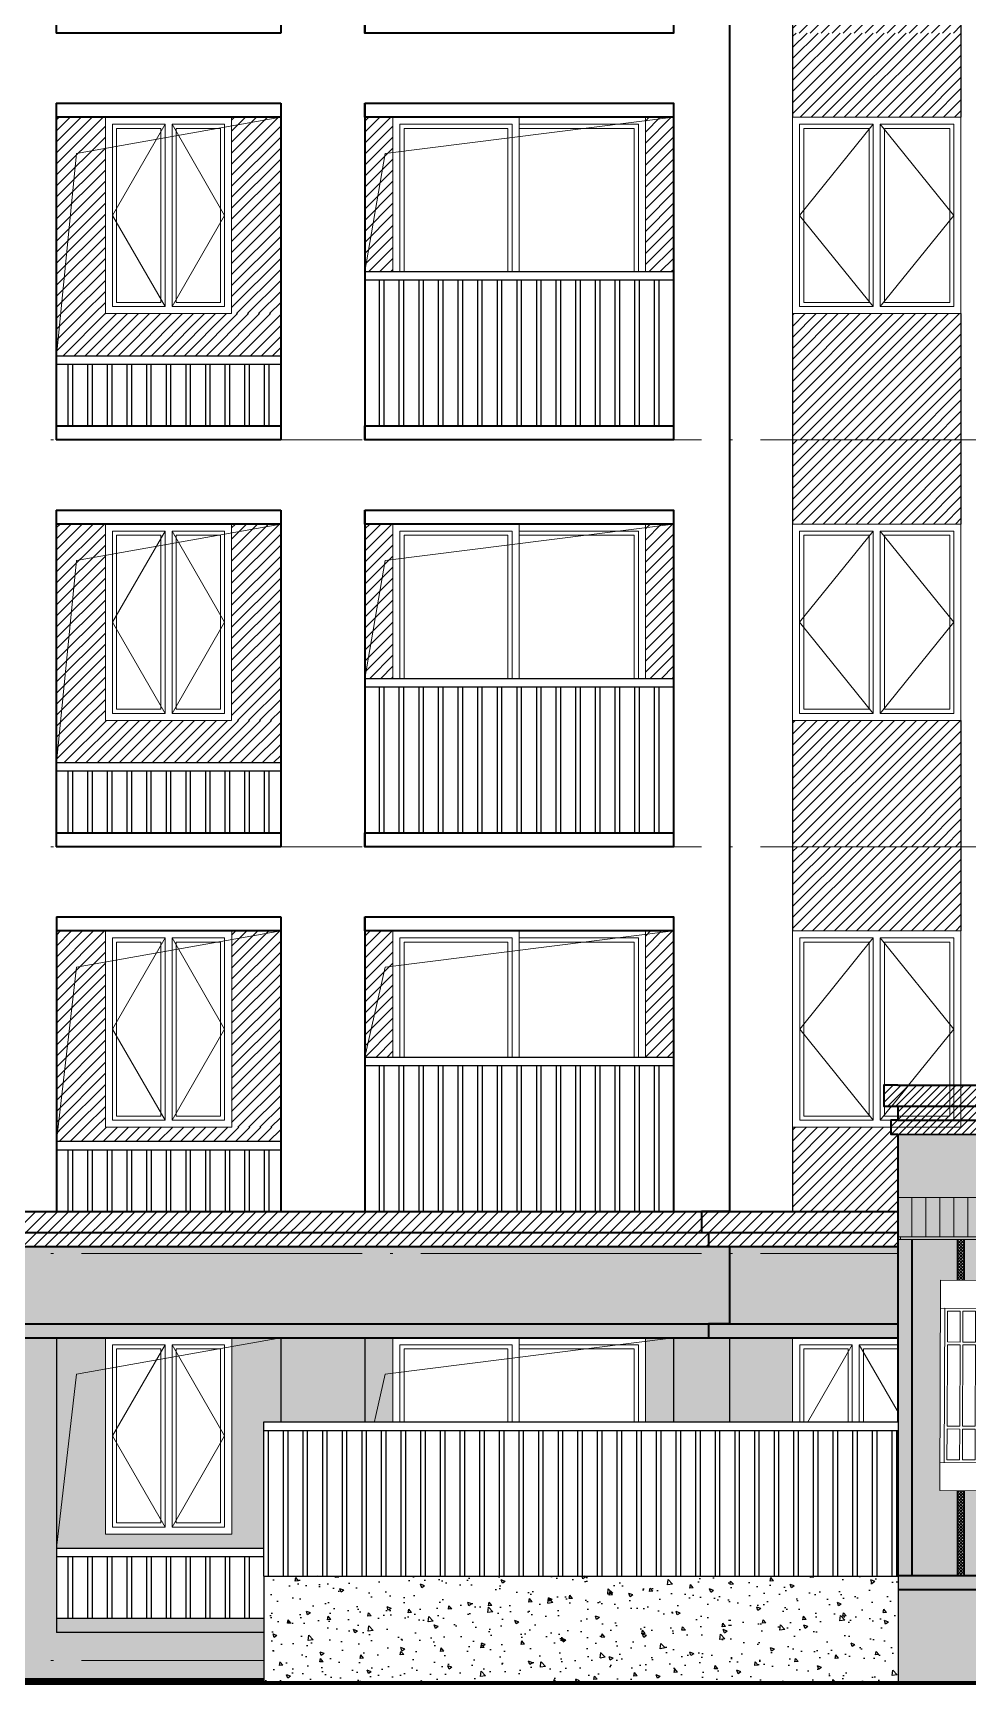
# Model space of a CAD drawing. Extents: x 27938 to 725830, y -209821 to 1628073.
# Drawn here: x 304250 to 310917, y 43165 to 54940 of the extents above; entities that cross this region are included whole.
import ezdxf
from ezdxf.xclip import XClip

# ---------------------------------------------------------------- set-up
doc = ezdxf.new("R2010")
doc.units = 0
doc.header["$LTSCALE"] = 1000
doc.header["$MEASUREMENT"] = 0
doc.header["$XCLIPFRAME"] = 0
doc.linetypes.add('DOTE', pattern=[2.42, 2, -0.2, 0.02, -0.2])
for name, color, linetype in [('3-剖面填充（细）', 250, 'Continuous'), ('5-平立面看线1', 45, 'Continuous'), ('Stair-栏杆', 142, 'Continuous'), ('看线', 251, 'Continuous'), ('立面', 73, 'Continuous')]:
    doc.layers.add(name, color=color, linetype=linetype)
for name, color, linetype, lineweight in [('DOTE', 19, 'DOTE', 9), ('WINDOW', 144, 'Continuous', 15), ('立面-中轮廓线', 213, 'Continuous', 35), ('立面-普通轮廓', 7, 'Continuous', 18), ('立面-洞口示意', 152, 'Continuous', 13), ('立面-窗开启线', 250, 'Continuous', 13)]:
    doc.layers.add(name, color=color, linetype=linetype, lineweight=lineweight)
pattern_1 = [(45, (-276228.246, 5800), (-39.2886205, 39.2886205), [])]
pattern_2 = [(45, (-240667.81, 13864.28), (-39.2886205, 39.2886205), [])]

# ---------------------------------------------------------------- blocks, each defined once
blk = doc.blocks.new('HFHCDSFFDGD')
at = {"layer": '3-剖面填充（细）'}
h = blk.add_hatch(dxfattribs=at)
h.set_pattern_fill('ANSI31', color=256, scale=35)
h.set_pattern_definition([(45, (-274079.86, 7223), (-39.2886205, 39.2886205), [])])
h.paths.add_polyline_path([(275306, 40476), (275306, 41076), (274106, 41076), (274106, 40476)])
h = blk.add_hatch(dxfattribs=at)
h.set_pattern_fill('ANSI31', color=256, scale=35)
h.set_pattern_definition(pattern_1)
h.paths.add_polyline_path([(268856, 39076), (269206, 39076), (269206, 40476), (268856, 40476)])
h = blk.add_hatch(dxfattribs=at)
h.set_pattern_fill('ANSI31', color=256, scale=35)
h.set_pattern_definition([(45, (-274978.28, 5800), (-39.2886205, 39.2886205), [])])
h.paths.add_polyline_path([(270106, 39076), (270456, 39076), (270456, 40476), (270106, 40476)])
h = blk.add_hatch(dxfattribs=at)
h.set_pattern_fill('ANSI31', color=256, scale=35)
h.set_pattern_definition([(45, (-274178.246, 5800), (-39.2886205, 39.2886205), [])])
h.paths.add_polyline_path([(271056, 39376), (271256, 39376), (271256, 40476), (271056, 40476)])
h = blk.add_hatch(dxfattribs=at)
h.set_pattern_fill('ANSI31', color=256, scale=35)
h.set_pattern_definition([(45, (-272178.246, 5800), (-39.2886205, 39.2886205), [])])
h.paths.add_polyline_path([(273056, 39376), (273256, 39376), (273256, 40476), (273056, 40476)])
h = blk.add_hatch(dxfattribs=at)
h.set_pattern_fill('ANSI31', color=256, scale=35)
h.set_pattern_definition(pattern_1)
h.paths.add_polyline_path([(268856, 38776), (270456, 38776), (270456, 39076), (268856, 39076)])
h = blk.add_hatch(dxfattribs=at)
h.set_pattern_fill('ANSI31', color=256, scale=35)
h.set_pattern_definition([(45, (-274079.86, 4923), (-39.2886205, 39.2886205), [])])
h.paths.add_polyline_path([(275306, 38176), (275306, 39076), (274107, 39076), (274106, 38176)])
for p, q in [((274106, 41076), (274106, 40476)), ((275306, 41076), (275306, 40476)), ((274106, 39076), (274106, 38176)), ((275306, 39076), (275306, 38176))]:
    blk.add_line(p, q, dxfattribs=at)
blk = doc.blocks.new('A$C318717E3')
at = {"layer": 'WINDOW'}
for points in [[(50, 1350), (425, 1350), (425, 50), (50, 50)], [(850, 1350), (475, 1350), (475, 50), (850, 50)]]:
    blk.add_lwpolyline(points, close=True, dxfattribs=at)
at = {"layer": 'WINDOW', "color": 250}
for points in [[(80, 1320), (395, 1320), (395, 80), (80, 80)], [(820, 1320), (505, 1320), (505, 80), (820, 80)]]:
    blk.add_lwpolyline(points, close=True, dxfattribs=at)
at = {"layer": '立面-普通轮廓'}
blk.add_lwpolyline([(0, 1400), (900, 1400), (900, 0), (0, 0)], close=True, dxfattribs=at)
at = {"layer": '立面-窗开启线', "color": 251, "ltscale": 0.5, "true_color": 0x636466}
for points in [[(425, 1350), (50, 700), (425, 50)], [(475, 1350), (850, 700), (475, 50)]]:
    blk.add_lwpolyline(points, dxfattribs=at)
blk = doc.blocks.new('A$C2CF43C8D')
at = {"layer": 'WINDOW'}
blk.add_line((900, 2300), (900, 0), dxfattribs=at)
for points in [[(50, 2250), (850, 2250), (850, 50), (50, 50)], [(1750, 2250), (900, 2250), (900, 50), (1750, 50)]]:
    blk.add_lwpolyline(points, close=True, dxfattribs=at)
at = {"layer": 'WINDOW', "color": 250}
blk.add_lwpolyline([(80, 2220), (820, 2220), (820, 80), (80, 80)], close=True, dxfattribs=at)
blk.add_lwpolyline([(900, 80), (1720, 80), (1720, 2220), (900, 2220)], dxfattribs=at)
at = {"layer": '立面-普通轮廓'}
blk.add_lwpolyline([(0, 2300), (1800, 2300), (1800, 0), (0, 0)], close=True, dxfattribs=at)
blk = doc.blocks.new('A$C1B273453')
at = {"layer": 'WINDOW'}
for points in [[(50, 1350), (575, 1350), (575, 50), (50, 50)], [(1150, 1350), (625, 1350), (625, 50), (1150, 50)]]:
    blk.add_lwpolyline(points, close=True, dxfattribs=at)
at = {"layer": 'WINDOW', "color": 250}
for points in [[(80, 1320), (545, 1320), (545, 80), (80, 80)], [(1120, 1320), (655, 1320), (655, 80), (1120, 80)]]:
    blk.add_lwpolyline(points, close=True, dxfattribs=at)
at = {"layer": '立面-普通轮廓'}
blk.add_lwpolyline([(1200, 1400), (0, 1400), (0, 0), (1200, 0)], close=True, dxfattribs=at)
at = {"layer": '立面-窗开启线', "color": 251, "ltscale": 0.5, "true_color": 0x636466}
for points in [[(575, 1350), (50, 700), (575, 50)], [(625, 1350), (1150, 700), (625, 50)]]:
    blk.add_lwpolyline(points, dxfattribs=at)
blk = doc.blocks.new('HFGHFHFHF')
at = {"layer": 'Stair-栏杆'}
for p, q in [((271056, 39376), (273256, 39376)), ((271056, 39316), (273256, 39316)), ((268856, 38776), (270456, 38776)), ((268856, 38716), (270456, 38716))]:
    blk.add_line(p, q, dxfattribs=at)
for points in [[(271161, 38276), (271161, 39316)], [(271191, 39316), (271191, 38276)], [(271301, 38276), (271301, 39316)], [(271331, 39316), (271331, 38276)], [(271441, 39316), (271441, 38276)], [(271471, 39316), (271471, 38276)], [(271581, 38276), (271581, 39316)], [(271611, 39316), (271611, 38276)], [(271721, 38276), (271721, 39316)], [(271751, 39316), (271751, 38276)], [(271861, 38276), (271861, 39316)], [(271891, 39316), (271891, 38276)], [(272001, 38276), (272001, 39316)], [(272031, 39316), (272031, 38276)], [(272141, 38276), (272141, 39316)], [(272171, 39316), (272171, 38276)], [(272281, 38276), (272281, 39316)], [(272311, 39316), (272311, 38276)], [(272421, 38276), (272421, 39316)], [(272451, 39316), (272451, 38276)], [(272561, 38276), (272561, 39316)], [(272591, 39316), (272591, 38276)], [(272701, 38276), (272701, 39316)], [(272731, 39316), (272731, 38276)], [(272841, 38276), (272841, 39316)], [(272871, 39316), (272871, 38276)], [(272981, 38276), (272981, 39316)], [(273011, 39316), (273011, 38276)], [(273121, 38276), (273121, 39316)], [(273151, 39316), (273151, 38276)], [(268941, 38276), (268941, 38716)], [(268971, 38716), (268971, 38276)], [(269081, 38276), (269081, 38716)], [(269111, 38716), (269111, 38276)], [(269221, 38276), (269221, 38716)], [(269251, 38716), (269251, 38276)], [(269361, 38276), (269361, 38716)], [(269391, 38716), (269391, 38276)], [(269501, 38276), (269501, 38716)], [(269531, 38716), (269531, 38276)], [(269641, 38276), (269641, 38716)], [(269671, 38716), (269671, 38276)], [(269781, 38276), (269781, 38716)], [(269811, 38716), (269811, 38276)], [(269921, 38276), (269921, 38716)], [(269951, 38716), (269951, 38276)], [(270061, 38276), (270061, 38716)], [(270091, 38716), (270091, 38276)], [(270201, 38276), (270201, 38716)], [(270231, 38716), (270231, 38276)], [(270341, 38276), (270341, 38716)], [(270371, 38716), (270371, 38276)]]:
    blk.add_lwpolyline(points, dxfattribs=at)
at = {"layer": '立面-中轮廓线'}
for p, q in [((273656, 41076), (273656, 38176)), ((268856, 40576), (268856, 38176)), ((270456, 40576), (270456, 38176)), ((271056, 40576), (271056, 38176)), ((273256, 40576), (273256, 38176))]:
    blk.add_line(p, q, dxfattribs=at)
for points in [[(268856, 40576), (270456, 40576)], [(270456, 40476), (268856, 40476)], [(268856, 38276), (270456, 38276)], [(270456, 38176), (268856, 38176)]]:
    blk.add_lwpolyline(points, dxfattribs=at)
for points in [[(271056, 40576), (273256, 40576), (273256, 40476), (271056, 40476)], [(271056, 38276), (273256, 38276), (273256, 38176), (271056, 38176)]]:
    blk.add_lwpolyline(points, close=True, dxfattribs=at)
for name, p in [('A$C318717E3', (269206, 39076)), ('A$C1B273453', (274106, 39076))]:
    blk.add_blockref(name, p)
ref = blk.add_blockref('A$C2CF43C8D', (271256, 38176))
XClip(ref).set_block_clipping_path([(0, 1199.9999183439), (1800.0002853817, 2300.0000000003)])
blk = doc.blocks.new('VXVXVDXVXD')
blk.add_wipeout([(105081, 218660), (104781, 218659), (104782, 217159), (105082, 217160)])
at = {"layer": 'WINDOW', "color": 4}
for p, q in [((105081, 218460), (104781, 218459)), ((104921, 218439), (104921, 218219)), ((104941, 218439), (104941, 218219)), ((104921, 218219), (104831, 218219)), ((104921, 218199), (104831, 218199)), ((104921, 218199), (104922, 217619)), ((105031, 218220), (104941, 218219)), ((104941, 218199), (104942, 217619)), ((105031, 218200), (104941, 218199)), ((104922, 217599), (104832, 217599)), ((104922, 217379), (104922, 217599)), ((104942, 217379), (104942, 217599)), ((105032, 217600), (104942, 217599)), ((105082, 217360), (104782, 217359))]:
    blk.add_line(p, q, dxfattribs=at)
for points in [[(105081, 218660), (104781, 218659), (104782, 217159), (105082, 217160)], [(105051, 218460), (104811, 218459), (104812, 217359), (105052, 217360)]]:
    blk.add_lwpolyline(points, close=True, dxfattribs=at)
for points in [[(104921, 218439), (104831, 218439), (104831, 218219)], [(105031, 218220), (105031, 218440), (104941, 218439)], [(104831, 218199), (104832, 217619), (104922, 217619)], [(104942, 217619), (105032, 217620), (105031, 218200)], [(104922, 217379), (104832, 217379), (104832, 217599)], [(105032, 217600), (105032, 217380), (104942, 217379)]]:
    blk.add_lwpolyline(points, dxfattribs=at)
blk = doc.blocks.new('FGFGF')
at = {"layer": '3-剖面填充（细）'}
h = blk.add_hatch(dxfattribs=at)
h.set_pattern_fill('ANSI31', color=256, scale=25)
h.set_pattern_definition([(45, (-554134.312, -735132.743), (-28.0633004, 28.0633004), [])])
h.paths.add_polyline_path([(229182, 20610), (229182, 20960), (225583, 20960), (225583, 20810), (225684, 20810), (225683, 20710), (225634, 20710), (225633, 20610)])
at = {"layer": '3-剖面填充（细）', "true_color": 0x636466}
h = blk.add_hatch(dxfattribs=at)
h.set_pattern_fill('CROSS', color=251, scale=30)
h.set_pattern_definition([(0, (204147.57, -129128.1), (47.625, 47.625), [23.8125, -71.4375]), (90, (204159.474, -129140.006), (-47.625, 47.625), [23.8125, -71.4375])])
h.paths.add_polyline_path([(229182, 20159), (229182, 20609), (225683, 20610), (225683, 17463), (225584, 17463), (225583, 17363), (225634, 17363), (225634, 16863), (225634, 16863), (225634, 16710), (226682, 16710), (226682, 19910), (226582, 19910), (226582, 19960), (226632, 19960), (226632, 20110), (226582, 20110), (226582, 20160), (226682, 20160), (226682, 20160)])
at = {"layer": '3-剖面填充（细）'}
h = blk.add_hatch(dxfattribs=at)
h.set_pattern_fill('ANSI37', color=256, scale=10)
h.set_pattern_definition([(45, (204146.888, -129128.1), (-11.2253202, 11.2253202), []), (135, (204146.888, -129128.1), (-11.2253202, -11.2253202), [])])
h.paths.add_polyline_path([(226108, 17463), (226158, 17463), (226158, 19858), (226108, 19858)])
at = {"layer": '立面'}
for p, q in [((226108, 17463), (226108, 19858)), ((226158, 17463), (226158, 19858))]:
    blk.add_line(p, q, dxfattribs=at)
at = {"layer": '立面-中轮廓线', "color": 2}
for p, q in [((225684, 20960), (229182, 20959)), ((225684, 20810), (229182, 20809)), ((225683, 20610), (225684, 17463)), ((225684, 20710), (229182, 20709)), ((225684, 20610), (229182, 20609)), ((225783, 19860), (225784, 17463)), ((226582, 17463), (225684, 17463)), ((226632, 17363), (225634, 17363))]:
    blk.add_line(p, q, dxfattribs=at)
for points in [[(225683, 20960), (225583, 20960), (225583, 20810), (225683, 20810), (225683, 20710), (225633, 20710), (225633, 20610), (225683, 20610)], [(225684, 16710), (225634, 16710), (225634, 16861), (225634, 16863), (225634, 17363), (225583, 17363), (225583, 17463), (225684, 17463)]]:
    blk.add_lwpolyline(points, dxfattribs=at)
at = {"layer": '立面-普通轮廓', "color": 252, "true_color": 0x939598}
for p, q in [((225683, 20160), (225683, 20160)), ((226582, 20160), (225683, 20160)), ((225683, 19880), (225683, 20160)), ((225783, 19880), (225783, 20160)), ((225883, 19880), (225883, 20160)), ((225983, 19880), (225983, 20160)), ((226083, 19880), (226083, 20160)), ((226183, 19880), (226183, 20160)), ((226582, 19880), (225683, 19880)), ((226582, 19860), (225683, 19860)), ((225703, 19880), (225703, 19860))]:
    blk.add_line(p, q, dxfattribs=at)
at = {"layer": '立面-普通轮廓', "color": 2}
for points in [[(229182, 20959), (225583, 20960), (225583, 20810), (225683, 20810), (225684, 20710), (225633, 20710), (225633, 20610), (229182, 20609)], [(229182, 20609), (225683, 20610), (225683, 17463), (225583, 17463), (225583, 17363), (225634, 17363), (225634, 16863), (225634, 16863), (225634, 16710), (226682, 16710), (226682, 19910)]]:
    blk.add_lwpolyline(points, dxfattribs=at)
at = {"xscale": -1, "rotation": 359.8613127106073}
blk.add_blockref('VXVXVDXVXD', (330539, -199343), dxfattribs=at)
blk = doc.blocks.new('GDGDGRDSQ')
blk.add_wipeout([(225583, 27776), (225583, 27626), (225683, 27626), (225683, 27526), (225633, 27526), (225633, 27426), (225683, 27426), (225684, 24279), (225583, 24279), (225583, 24179), (225633, 24179), (225634, 23526), (232730, 23526), (232730, 24179), (232781, 24179), (232781, 24279), (232681, 24279), (232681, 27426), (232731, 27426), (232731, 27526), (232680, 27526), (232681, 27626), (232781, 27626), (232781, 27776)])
blk.add_lwpolyline([(225583, 27776), (225583, 27626), (225683, 27626), (225683, 27526), (225633, 27526), (225633, 27426), (225683, 27426), (225684, 24279), (225583, 24279), (225583, 24179), (225633, 24179), (225634, 23526), (232730, 23526), (232730, 24179), (232781, 24179), (232781, 24279), (232681, 24279), (232681, 27426), (232731, 27426), (232731, 27526), (232680, 27526), (232681, 27626), (232781, 27626), (232781, 27776)], close=True)
blk = doc.blocks.new('VDVDX')
blk.add_blockref('GDGDGRDSQ', (0, 0))
blk.add_blockref('FGFGF', (0, 6815.953517))
blk = doc.blocks.new('GFBFGBFG')
blk.add_wipeout([(293137, 39734), (288614, 39734), (288614, 39674), (288627, 39674), (288627, 38634), (288615, 38634), (288615, 37884), (293137, 37884)])
at = {"layer": '3-剖面填充（细）'}
h = blk.add_hatch(dxfattribs=at)
h.set_pattern_fill('混凝土', color=251, scale=40)
h.set_pattern_definition([(50, (0, 1730.3), (286.90407, -25.10085), [30, -330]), (355, (0, 1730.3), (-55.50053, 300.87685), [24, -264]), (100.4514, (23.9, 1728.2), (231.40375, 275.77582), [25.49608, -280.45684]), (46.1842, (0, 1810.3), (426.8964, -66.2076), [45, -495]), (96.6356, (35.57, 1804.8), (373.8651, 389.64715), [38.2441, -420.6852]), (351.1842, (0, 1810.3), (373.8648, 389.64744), [36, -396]), (21, (40, 1790.3), (238.76282, -161.04756), [30, -330]), (326, (40, 1790.3), (97.32613, 290.06002), [24, -264]), (71.4514, (59.9, 1776.88), (336.08905, 129.0122), [25.49608, -280.45684]), (37.5, (0, 1730.3), (4.863942, 133.15754), [0, -260.8, 0, -268, 0, -265]), (7.5, (0, 1730.3), (105.227815, 157.764685), [0, -152.8, 0, -254.8, 0, -101]), (327.5, (-89.2, 1730.3), (213.528974, -9.02195), [0, -100, 0, -312, 0, -414]), (317.5, (-129.2, 1730.3), (233.27447, 40.04199), [0, -130, 0, -207.2, 0, -294])])
h.paths.add_polyline_path([(293137, 38634), (288615, 38634), (288615, 37884), (293137, 37884)])
at = {"layer": 'Stair-栏杆'}
for p, q in [((288614, 39734), (288614, 39674)), ((293137, 39734), (288614, 39734)), ((293137, 39674), (288614, 39674))]:
    blk.add_line(p, q, dxfattribs=at)
for points in [[(293137, 38634), (293137, 39734)], [(288627, 39674), (288627, 38634)], [(288657, 38634), (288657, 39674)], [(288767, 39674), (288767, 38634)], [(288797, 38634), (288797, 39674)], [(288907, 39674), (288907, 38634)], [(288937, 38634), (288937, 39674)], [(289047, 39674), (289047, 38634)], [(289077, 38634), (289077, 39674)], [(289187, 39674), (289187, 38634)], [(289217, 38634), (289217, 39674)], [(289327, 39674), (289327, 38634)], [(289357, 38634), (289357, 39674)], [(289467, 39674), (289467, 38634)], [(289497, 38634), (289497, 39674)], [(289607, 39674), (289607, 38634)], [(289637, 38634), (289637, 39674)], [(289747, 39674), (289747, 38634)], [(289777, 38634), (289777, 39674)], [(289887, 39674), (289887, 38634)], [(289917, 38634), (289917, 39674)], [(290027, 39674), (290027, 38634)], [(290057, 38634), (290057, 39674)], [(290167, 39674), (290167, 38634)], [(290197, 38634), (290197, 39674)], [(290307, 39674), (290307, 38634)], [(290337, 38634), (290337, 39674)], [(290447, 39674), (290447, 38634)], [(290477, 38634), (290477, 39674)], [(290587, 39674), (290587, 38634)], [(290617, 38634), (290617, 39674)], [(290727, 39674), (290727, 38634)], [(290757, 38634), (290757, 39674)], [(290867, 39674), (290867, 38634)], [(290897, 38634), (290897, 39674)], [(291007, 39674), (291007, 38634)], [(291037, 38634), (291037, 39674)], [(291147, 39674), (291147, 38634)], [(291177, 38634), (291177, 39674)], [(291287, 39674), (291287, 38634)], [(291317, 38634), (291317, 39674)], [(291427, 39674), (291427, 38634)], [(291457, 38634), (291457, 39674)], [(291567, 39674), (291567, 38634)], [(291597, 38634), (291597, 39674)], [(291707, 39674), (291707, 38634)], [(291737, 38634), (291737, 39674)], [(291847, 39674), (291847, 38634)], [(291877, 38634), (291877, 39674)], [(291987, 39674), (291987, 38634)], [(292017, 38634), (292017, 39674)], [(292127, 39674), (292127, 38634)], [(292157, 38634), (292157, 39674)], [(292267, 39674), (292267, 38634)], [(292297, 38634), (292297, 39674)], [(292407, 39674), (292407, 38634)], [(292437, 38634), (292437, 39674)], [(292547, 39674), (292547, 38634)], [(292577, 38634), (292577, 39674)], [(292687, 39674), (292687, 38634)], [(292717, 38634), (292717, 39674)], [(292827, 39674), (292827, 38634)], [(292857, 38634), (292857, 39674)], [(292967, 39674), (292967, 38634)], [(292997, 38634), (292997, 39674)], [(293107, 39674), (293107, 38634)]]:
    blk.add_lwpolyline(points, dxfattribs=at)
at = {"layer": '看线', "color": 32}
for p, q in [((288615, 38634), (288615, 37884)), ((293137, 38634), (288615, 38634)), ((293137, 38634), (293137, 37884)), ((293137, 37884), (288615, 37884))]:
    blk.add_line(p, q, dxfattribs=at)

msp = doc.modelspace()

# ---------------------------------------------------------------- hatches: boundary and pattern name
at = {"layer": '3-剖面填充（细）'}
h = msp.add_hatch(dxfattribs=at)
h.set_pattern_fill('ANSI31', color=256, scale=35)
h.set_pattern_definition([(45, (-238519.42, 15287.28), (-39.2886205, 39.2886205), [])])
h.paths.add_polyline_path([(310866.6, 48540.3), (310866.6, 49140.3), (309666.7, 49140.3), (309666.2, 48540.3)])
h = msp.add_hatch(dxfattribs=at)
h.set_pattern_fill('ANSI31', color=256, scale=35)
h.set_pattern_definition(pattern_2)
h.paths.add_polyline_path([(304416.6, 47140.3), (304766.6, 47140.3), (304766.6, 48540.3), (304416.6, 48540.3)])
h = msp.add_hatch(dxfattribs=at)
h.set_pattern_fill('ANSI31', color=256, scale=35)
h.set_pattern_definition([(45, (-239417.84, 13864.28), (-39.2886205, 39.2886205), [])])
h.paths.add_polyline_path([(305666.6, 47140.3), (306016.5, 47140.3), (306016.5, 48540.3), (305666.6, 48540.3)])
h = msp.add_hatch(dxfattribs=at)
h.set_pattern_fill('ANSI31', color=256, scale=35)
h.set_pattern_definition([(45, (-238617.81, 13864.28), (-39.2886205, 39.2886205), [])])
h.paths.add_polyline_path([(306616.6, 47640.3), (306816.6, 47640.3), (306816.6, 48540.3), (306616.6, 48540.3)])
h = msp.add_hatch(dxfattribs=at)
h.set_pattern_fill('ANSI31', color=256, scale=35)
h.set_pattern_definition([(45, (-236617.81, 13864.28), (-39.2886205, 39.2886205), [])])
h.paths.add_polyline_path([(308616.6, 47640.3), (308816.6, 47640.3), (308816.6, 48540.3), (308616.6, 48540.3)])
h = msp.add_hatch(dxfattribs=at)
h.set_pattern_fill('ANSI31', color=256, scale=35)
h.set_pattern_definition(pattern_2)
h.paths.add_polyline_path([(304416.6, 47040.3), (306016.6, 47040.3), (306016.6, 47140.3), (304416.6, 47140.3)])
h = msp.add_hatch(dxfattribs=at)
h.set_pattern_fill('ANSI31', color=256, scale=35)
h.set_pattern_definition([(45, (-238519.42, 12987.28), (-39.2886205, 39.2886205), [])])
h.paths.add_polyline_path([(309666.4, 46540.3), (310566.6, 46540.3), (310566.6, 47140.3), (309667, 47140.3)])
h = msp.add_hatch(dxfattribs=at)
h.set_pattern_fill('ANSI31', color=256, scale=35)
h.set_pattern_definition([(45, (-149299.965, 1964.28), (-39.2886205, 39.2886205), [])])
h.paths.add_polyline_path([(299516.5, 46290.3), (299516.5, 46540.3), (310916.5, 46540.3), (310916.5, 46290.3)])
h = msp.add_hatch(dxfattribs=at)
h.set_pattern_fill('混凝土', color=251, scale=40)
h.set_pattern_definition([(50, (35560.44, 33804.64), (286.90407, -25.10085), [30, -330]), (355, (35560.44, 33804.64), (-55.50053, 300.87685), [24, -264]), (100.4514, (35584.35, 33802.55), (231.40375, 275.77582), [25.49608, -280.45684]), (46.1842, (35560.44, 33884.64), (426.8964, -66.2076), [45, -495]), (96.6356, (35596, 33879.1), (373.8651, 389.64715), [38.2441, -420.6852]), (351.1842, (35560.44, 33884.64), (373.8648, 389.64744), [36, -396]), (21, (35600.44, 33864.64), (238.76282, -161.04756), [30, -330]), (326, (35600.44, 33864.64), (97.32613, 290.06002), [24, -264]), (71.4514, (35620.34, 33851.22), (336.08905, 129.0122), [25.49608, -280.45684]), (37.5, (35560.44, 33804.64), (4.863942, 133.15754), [0, -260.8, 0, -268, 0, -265]), (7.5, (35560.44, 33804.64), (105.227815, 157.764685), [0, -152.8, 0, -254.8, 0, -101]), (327.5, (35471.24, 33804.64), (213.528974, -9.02195), [0, -100, 0, -312, 0, -414]), (317.5, (35431.24, 33804.64), (233.27447, 40.04199), [0, -130, 0, -207.2, 0, -294])])
h.paths.add_polyline_path([(309666.5, 45640.3), (310566.5, 45640.3), (310566.5, 44240.3), (309666.5, 44240.3)], flags=16)
h.paths.add_polyline_path([(306616.7, 44740.3), (308816.7, 44740.3), (308816.5, 43640.3), (306616.5, 43640.3)], flags=16)
h.paths.add_polyline_path([(306816.5, 45640.3), (308616.5, 45640.3), (308616.7, 44740.3), (306816.7, 44740.3)], flags=16)
h.paths.add_polyline_path([(304416.5, 44140.3), (306016.5, 44140.3), (306016.5, 43640.3), (304416.5, 43640.3)], flags=16)
h.paths.add_polyline_path([(304766.5, 45640.3), (305666.5, 45640.3), (305666.5, 44240.3), (304766.5, 44240.3)], flags=16)
h.paths.add_polyline_path([(301866.6, 44140.3), (303766.6, 44140.3), (303766.6, 43640.3), (301866.6, 43640.3)], flags=16)
h.paths.add_polyline_path([(302066.6, 45640.3), (303566.6, 45640.3), (303566.6, 44240.3), (302066.6, 44240.3)], flags=16)
h.paths.add_polyline_path([(300016.6, 45640.3), (300916.6, 45640.3), (300916.6, 44240.3), (300016.6, 44240.3)], flags=16)
h.paths.add_polyline_path([(316766.5, 45640.3), (315866.5, 45640.3), (315866.5, 44240.3), (316766.5, 44240.3)], flags=16)
h.paths.add_polyline_path([(319816.7, 44740.3), (317616.7, 44740.3), (317616.5, 43640.3), (319816.5, 43640.3)], flags=16)
h.paths.add_polyline_path([(319616.5, 45640.3), (317816.5, 45640.3), (317816.7, 44740.3), (319616.7, 44740.3)], flags=16)
h.paths.add_polyline_path([(322016.5, 44140.3), (320416.5, 44140.3), (320416.5, 43640.3), (322016.5, 43640.3)], flags=16)
h.paths.add_polyline_path([(321666.5, 45640.3), (320766.5, 45640.3), (320766.5, 44240.3), (321666.5, 44240.3)], flags=16)
h.paths.add_polyline_path([(324566.5, 44140.3), (322666.5, 44140.3), (322666.5, 43640.3), (324566.5, 43640.3)], flags=16)
h.paths.add_polyline_path([(324366.5, 45640.3), (322866.5, 45640.3), (322866.5, 44240.3), (324366.5, 44240.3)], flags=16)
h.paths.add_polyline_path([(326416.4, 45640.3), (325516.4, 45640.3), (325516.4, 44240.3), (326416.4, 44240.3)], flags=16)
h.paths.add_polyline_path([(327016.5, 46290.3), (327016.5, 45740.3), (327166.5, 45740.3), (327166.5, 45640.3), (327016.5, 45640.3), (327016.5, 43940.3), (327166.5, 43940.3), (327166.5, 43840.3), (327016.5, 43840.3), (327016.5, 43190.3), (315516.5, 43190.3), (315516.5, 46290.3)])
h.paths.add_polyline_path([(289366.6, 45640.3), (288466.6, 45640.3), (288466.6, 44240.3), (289366.6, 44240.3)], flags=16)
h.paths.add_polyline_path([(292416.6, 44740.3), (290216.6, 44740.3), (290216.6, 43640.3), (292416.6, 43640.3)], flags=16)
h.paths.add_polyline_path([(292216.6, 45640.3), (290416.6, 45640.3), (290416.6, 44740.3), (292216.6, 44740.3)], flags=16)
h.paths.add_polyline_path([(294616.5, 44140.3), (293016.6, 44140.3), (293016.6, 43640.3), (294616.5, 43640.3)], flags=16)
h.paths.add_polyline_path([(294266.6, 45640.3), (293366.6, 45640.3), (293366.6, 44240.3), (294266.6, 44240.3)], flags=16)
h.paths.add_polyline_path([(297166.5, 44140.3), (295266.5, 44140.3), (295266.5, 43640.3), (297166.5, 43640.3)], flags=16)
h.paths.add_polyline_path([(296966.5, 45640.3), (295466.5, 45640.3), (295466.5, 44240.3), (296966.5, 44240.3)], flags=16)
h.paths.add_polyline_path([(299016.4, 45640.3), (298116.4, 45640.3), (298116.4, 44240.3), (299016.4, 44240.3)], flags=16)
h.paths.add_polyline_path([(282266.6, 45640.3), (283166.6, 45640.3), (283166.6, 44240.3), (282266.6, 44240.3)], flags=16)
h.paths.add_polyline_path([(279216.6, 44740.3), (281416.6, 44740.3), (281416.6, 43640.3), (279216.6, 43640.3)], flags=16)
h.paths.add_polyline_path([(279416.6, 45640.3), (281216.6, 45640.3), (281216.6, 44740.3), (279416.6, 44740.3)], flags=16)
h.paths.add_polyline_path([(277016.6, 44140.3), (278616.6, 44140.3), (278616.6, 43640.3), (277016.6, 43640.3)], flags=16)
h.paths.add_polyline_path([(277366.6, 45640.3), (278266.6, 45640.3), (278266.6, 44240.3), (277366.6, 44240.3)], flags=16)
h.paths.add_polyline_path([(274466.6, 44140.3), (276366.6, 44140.3), (276366.6, 43640.3), (274466.6, 43640.3)], flags=16)
h.paths.add_polyline_path([(274666.6, 45640.3), (276166.6, 45640.3), (276166.6, 44240.3), (274666.6, 44240.3)], flags=16)
h.paths.add_polyline_path([(272616.7, 45640.3), (273516.7, 45640.3), (273516.7, 44240.3), (272616.7, 44240.3)], flags=16)
h.paths.add_polyline_path([(288116.6, 46290.3), (310916.7, 46290.3), (310916.7, 43190.3), (288116.6, 43190.3)])
h.paths.add_polyline_path([(272016.6, 46290.3), (272016.6, 45740.3), (271866.6, 45740.3), (271866.6, 45640.3), (272016.6, 45640.3), (272016.6, 43940.3), (271866.6, 43940.3), (271866.6, 43840.3), (272016.6, 43840.3), (272016.6, 43190.3), (283516.6, 43190.3), (283516.6, 46290.3)])

# ---------------------------------------------------------------- linework, layer by layer
for p, q in [((309666.6, 49140.3), (309666.6, 48540.3)), ((310866.6, 49140.3), (310866.6, 48540.3)), ((309666.6, 47140.3), (309666.6, 46540.3)), ((310566.6, 47140.3), (310566.6, 46540.3))]:
    msp.add_line(p, q, dxfattribs=at)
at = {"layer": '5-平立面看线1', "color": 1, "ltscale": 0.8, "const_width": 50}
msp.add_lwpolyline([(328516.6, 43190.3), (270716.6, 43190.3)], dxfattribs=at)
at = {"layer": 'DOTE', "linetype": 'DOTE'}
for p, q in [((270716.6, 52040.3), (328516.6, 52040.3)), ((270716.6, 49140.3), (328516.6, 49140.3)), ((270716.6, 46240.3), (328516.6, 46240.3)), ((270716.6, 43340.3), (328516.6, 43340.3))]:
    msp.add_line(p, q, dxfattribs=at)
at = {"layer": 'Stair-栏杆'}
for p, q in [((306616.7, 47640.3), (308816.7, 47640.3)), ((306616.7, 47580.3), (308816.7, 47580.3)), ((304416.7, 47040.3), (306016.7, 47040.3)), ((304416.7, 46980.3), (306016.7, 46980.3)), ((306616.7, 44740.3), (308816.7, 44740.3)), ((306616.7, 44680.3), (308816.7, 44680.3)), ((304416.7, 44140.3), (306016.7, 44140.3)), ((304416.7, 44080.3), (306016.7, 44080.3))]:
    msp.add_line(p, q, dxfattribs=at)
for points in [[(306721.7, 46540.3), (306721.7, 47580.3)], [(306751.7, 47580.3), (306751.7, 46540.3)], [(306861.7, 46540.3), (306861.7, 47580.3)], [(306891.7, 47580.3), (306891.7, 46540.3)], [(307001.7, 47580.3), (307001.7, 46540.3)], [(307031.7, 47580.3), (307031.7, 46540.3)], [(307141.7, 46540.3), (307141.7, 47580.3)], [(307171.7, 47580.3), (307171.7, 46540.3)], [(307281.7, 46540.3), (307281.7, 47580.3)], [(307311.7, 47580.3), (307311.7, 46540.3)], [(307421.7, 46540.3), (307421.7, 47580.3)], [(307451.7, 47580.3), (307451.7, 46540.3)], [(307561.7, 46540.3), (307561.7, 47580.3)], [(307591.7, 47580.3), (307591.7, 46540.3)], [(307701.7, 46540.3), (307701.7, 47580.3)], [(307731.7, 47580.3), (307731.7, 46540.3)], [(307841.7, 46540.3), (307841.7, 47580.3)], [(307871.7, 47580.3), (307871.7, 46540.3)], [(307981.7, 46540.3), (307981.7, 47580.3)], [(308011.7, 47580.3), (308011.7, 46540.3)], [(308121.7, 46540.3), (308121.7, 47580.3)], [(308151.7, 47580.3), (308151.7, 46540.3)], [(308261.7, 46540.3), (308261.7, 47580.3)], [(308291.7, 47580.3), (308291.7, 46540.3)], [(308401.7, 46540.3), (308401.7, 47580.3)], [(308431.7, 47580.3), (308431.7, 46540.3)], [(308541.7, 46540.3), (308541.7, 47580.3)], [(308571.7, 47580.3), (308571.7, 46540.3)], [(308681.7, 46540.3), (308681.7, 47580.3)], [(308711.7, 47580.3), (308711.7, 46540.3)], [(304501.7, 46540.3), (304501.7, 46980.3)], [(304531.7, 46980.3), (304531.7, 46540.3)], [(304641.7, 46540.3), (304641.7, 46980.3)], [(304671.7, 46980.3), (304671.7, 46540.3)], [(304781.7, 46540.3), (304781.7, 46980.3)], [(304811.7, 46980.3), (304811.7, 46540.3)], [(304921.7, 46540.3), (304921.7, 46980.3)], [(304951.7, 46980.3), (304951.7, 46540.3)], [(305061.7, 46540.3), (305061.7, 46980.3)], [(305091.7, 46980.3), (305091.7, 46540.3)], [(305201.7, 46540.3), (305201.7, 46980.3)], [(305231.7, 46980.3), (305231.7, 46540.3)], [(305341.7, 46540.3), (305341.7, 46980.3)], [(305371.7, 46980.3), (305371.7, 46540.3)], [(305481.7, 46540.3), (305481.7, 46980.3)], [(305511.7, 46980.3), (305511.7, 46540.3)], [(305621.7, 46540.3), (305621.7, 46980.3)], [(305651.7, 46980.3), (305651.7, 46540.3)], [(305761.7, 46540.3), (305761.7, 46980.3)], [(305791.7, 46980.3), (305791.7, 46540.3)], [(305901.7, 46540.3), (305901.7, 46980.3)], [(305931.7, 46980.3), (305931.7, 46540.3)], [(306721.7, 43640.3), (306721.7, 44680.3)], [(306751.7, 44680.3), (306751.7, 43640.3)], [(306861.7, 43640.3), (306861.7, 44680.3)], [(306891.7, 44680.3), (306891.7, 43640.3)], [(307001.7, 44680.3), (307001.7, 43640.3)], [(307031.7, 44680.3), (307031.7, 43640.3)], [(307141.7, 43640.3), (307141.7, 44680.3)], [(307171.7, 44680.3), (307171.7, 43640.3)], [(307281.7, 43640.3), (307281.7, 44680.3)], [(307311.7, 44680.3), (307311.7, 43640.3)], [(307421.7, 43640.3), (307421.7, 44680.3)], [(307451.7, 44680.3), (307451.7, 43640.3)], [(307561.7, 43640.3), (307561.7, 44680.3)], [(307591.7, 44680.3), (307591.7, 43640.3)], [(307701.7, 43640.3), (307701.7, 44680.3)], [(307731.7, 44680.3), (307731.7, 43640.3)], [(307841.7, 43640.3), (307841.7, 44680.3)], [(307871.7, 44680.3), (307871.7, 43640.3)], [(307981.7, 43640.3), (307981.7, 44680.3)], [(308011.7, 44680.3), (308011.7, 43640.3)], [(308121.7, 43640.3), (308121.7, 44680.3)], [(308151.7, 44680.3), (308151.7, 43640.3)], [(308261.7, 43640.3), (308261.7, 44680.3)], [(308291.7, 44680.3), (308291.7, 43640.3)], [(308401.7, 43640.3), (308401.7, 44680.3)], [(308431.7, 44680.3), (308431.7, 43640.3)], [(308541.7, 43640.3), (308541.7, 44680.3)], [(308571.7, 44680.3), (308571.7, 43640.3)], [(308681.7, 43640.3), (308681.7, 44680.3)], [(308711.7, 44680.3), (308711.7, 43640.3)], [(304501.7, 43640.3), (304501.7, 44080.3)], [(304531.7, 44080.3), (304531.7, 43640.3)], [(304641.7, 43640.3), (304641.7, 44080.3)], [(304671.7, 44080.3), (304671.7, 43640.3)], [(304781.7, 43640.3), (304781.7, 44080.3)], [(304811.7, 44080.3), (304811.7, 43640.3)], [(304921.7, 43640.3), (304921.7, 44080.3)], [(304951.7, 44080.3), (304951.7, 43640.3)], [(305061.7, 43640.3), (305061.7, 44080.3)], [(305091.7, 44080.3), (305091.7, 43640.3)], [(305201.7, 43640.3), (305201.7, 44080.3)], [(305231.7, 44080.3), (305231.7, 43640.3)], [(305341.7, 43640.3), (305341.7, 44080.3)], [(305371.7, 44080.3), (305371.7, 43640.3)], [(305481.7, 43640.3), (305481.7, 44080.3)], [(305511.7, 44080.3), (305511.7, 43640.3)], [(305621.7, 43640.3), (305621.7, 44080.3)], [(305651.7, 44080.3), (305651.7, 43640.3)], [(305761.7, 43640.3), (305761.7, 44080.3)], [(305791.7, 44080.3), (305791.7, 43640.3)], [(305901.7, 43640.3), (305901.7, 44080.3)], [(305931.7, 44080.3), (305931.7, 43640.3)]]:
    msp.add_lwpolyline(points, dxfattribs=at)
at = {"layer": '看线', "color": 30}
for p, q in [((304416.7, 45640.3), (304416.7, 43540.3)), ((306016.7, 45640.3), (306016.7, 43540.3)), ((306616.7, 45640.3), (306616.7, 43540.3)), ((308816.7, 45640.3), (308816.7, 43540.3)), ((309216.7, 45640.3), (309216.7, 43190.3))]:
    msp.add_line(p, q, dxfattribs=at)
for points in [[(309666.7, 44240.3), (310566.7, 44240.3), (310566.7, 44140.3), (309666.7, 44140.3)], [(306616.7, 43640.3), (308816.7, 43640.3), (308816.7, 43540.3), (306616.7, 43540.3)]]:
    msp.add_lwpolyline(points, close=True, dxfattribs=at)
for points in [[(304416.7, 43640.3), (306016.7, 43640.3)], [(306016.7, 43540.3), (304416.7, 43540.3)]]:
    msp.add_lwpolyline(points, dxfattribs=at)
at = {"layer": '立面-中轮廓线'}
for p, q in [((309216.7, 49140.3), (309216.7, 46540.3)), ((304416.7, 48640.3), (304416.7, 46540.3)), ((306016.7, 48640.3), (306016.7, 46540.3)), ((306616.7, 48640.3), (306616.7, 46540.3)), ((308816.7, 48640.3), (308816.7, 46540.3))]:
    msp.add_line(p, q, dxfattribs=at)
at = {"layer": '立面-中轮廓线', "color": 2}
for p, q in [((299516.5, 46540.3), (310916.5, 46540.3)), ((299516.5, 46390.3), (310916.5, 46390.3)), ((299516.5, 46290.3), (310916.5, 46290.3)), ((299516.5, 45740.3), (310916.5, 45740.3)), ((299516.5, 45640.3), (310916.5, 45640.3))]:
    msp.add_line(p, q, dxfattribs=at)
at = {"layer": '立面-中轮廓线'}
for points in [[(304416.7, 48640.3), (306016.7, 48640.3)], [(306016.7, 48540.3), (304416.7, 48540.3)]]:
    msp.add_lwpolyline(points, dxfattribs=at)
msp.add_lwpolyline([(306616.7, 48640.3), (308816.7, 48640.3), (308816.7, 48540.3), (306616.7, 48540.3)], close=True, dxfattribs=at)
at = {"layer": '立面-中轮廓线', "color": 2}
msp.add_lwpolyline([(309216.5, 46540.3), (309016.5, 46540.3), (309016.5, 46390.3), (309066.5, 46390.3), (309066.5, 46290.3), (309216.5, 46290.3), (309216.5, 45740.3), (309066.5, 45740.3), (309066.5, 45640.3), (309216.5, 45640.3)], dxfattribs=at)
at = {"layer": '立面-洞口示意'}
for points in [[(304416.7, 52640.3), (304561.5, 54081.2), (306016.7, 54340.3)], [(306616.7, 53240.3), (306761.5, 54081.2), (308816.7, 54340.3)], [(304416.7, 49740.3), (304561.5, 51181.2), (306016.7, 51440.3)], [(306616.7, 50340.3), (306761.5, 51181.2), (308816.7, 51440.3)], [(304416.7, 47040.3), (304561.5, 48281.2), (306016.7, 48540.3)], [(306616.7, 47640.3), (306761.5, 48281.2), (308816.7, 48540.3)], [(304416.7, 44140.3), (304561.5, 45381.2), (306016.7, 45640.3)], [(306616.7, 44740.3), (306761.5, 45381.2), (308816.7, 45640.3)]]:
    msp.add_lwpolyline(points, dxfattribs=at)

# ---------------------------------------------------------------- block references
for name, p in [('HFGHFHFHF', (35560.4, 16764.3)), ('HFHCDSFFDGD', (35560.4, 16764.3)), ('HFGHFHFHF', (35560.4, 13864.3)), ('HFHCDSFFDGD', (35560.4, 13864.3)), ('HFGHFHFHF', (35560.4, 10964.3)), ('HFHCDSFFDGD', (35560.4, 10964.3)), ('A$C318717E3', (304766.7, 47140.3)), ('A$C318717E3', (304766.7, 44240.3)), ('A$C318717E3', (309666.7, 44240.3))]:
    msp.add_blockref(name, p)
ref = msp.add_blockref('A$C2CF43C8D', (306816.7, 46240.3))
XClip(ref).set_block_clipping_path([(0, 1399.9999183436), (1800.0002853817, 2300.0000000003)])
ref = msp.add_blockref('A$C2CF43C8D', (306816.7, 43340.3))
XClip(ref).set_block_clipping_path([(0, 1399.9999183436), (1800.0002853817, 2300.0000000003)])

# ---------------------------------------------------------------- next in the draw order: block references
msp.add_blockref('VDVDX', (84733.5, 19664.3))

# ---------------------------------------------------------------- next in the draw order: block references
msp.add_blockref('A$C1B273453', (309666.7, 47140.3))
at = {"xscale": -1}
msp.add_blockref('GFBFGBFG', (599033.1, 5306), dxfattribs=at)

doc.saveas('drawing.dxf')
